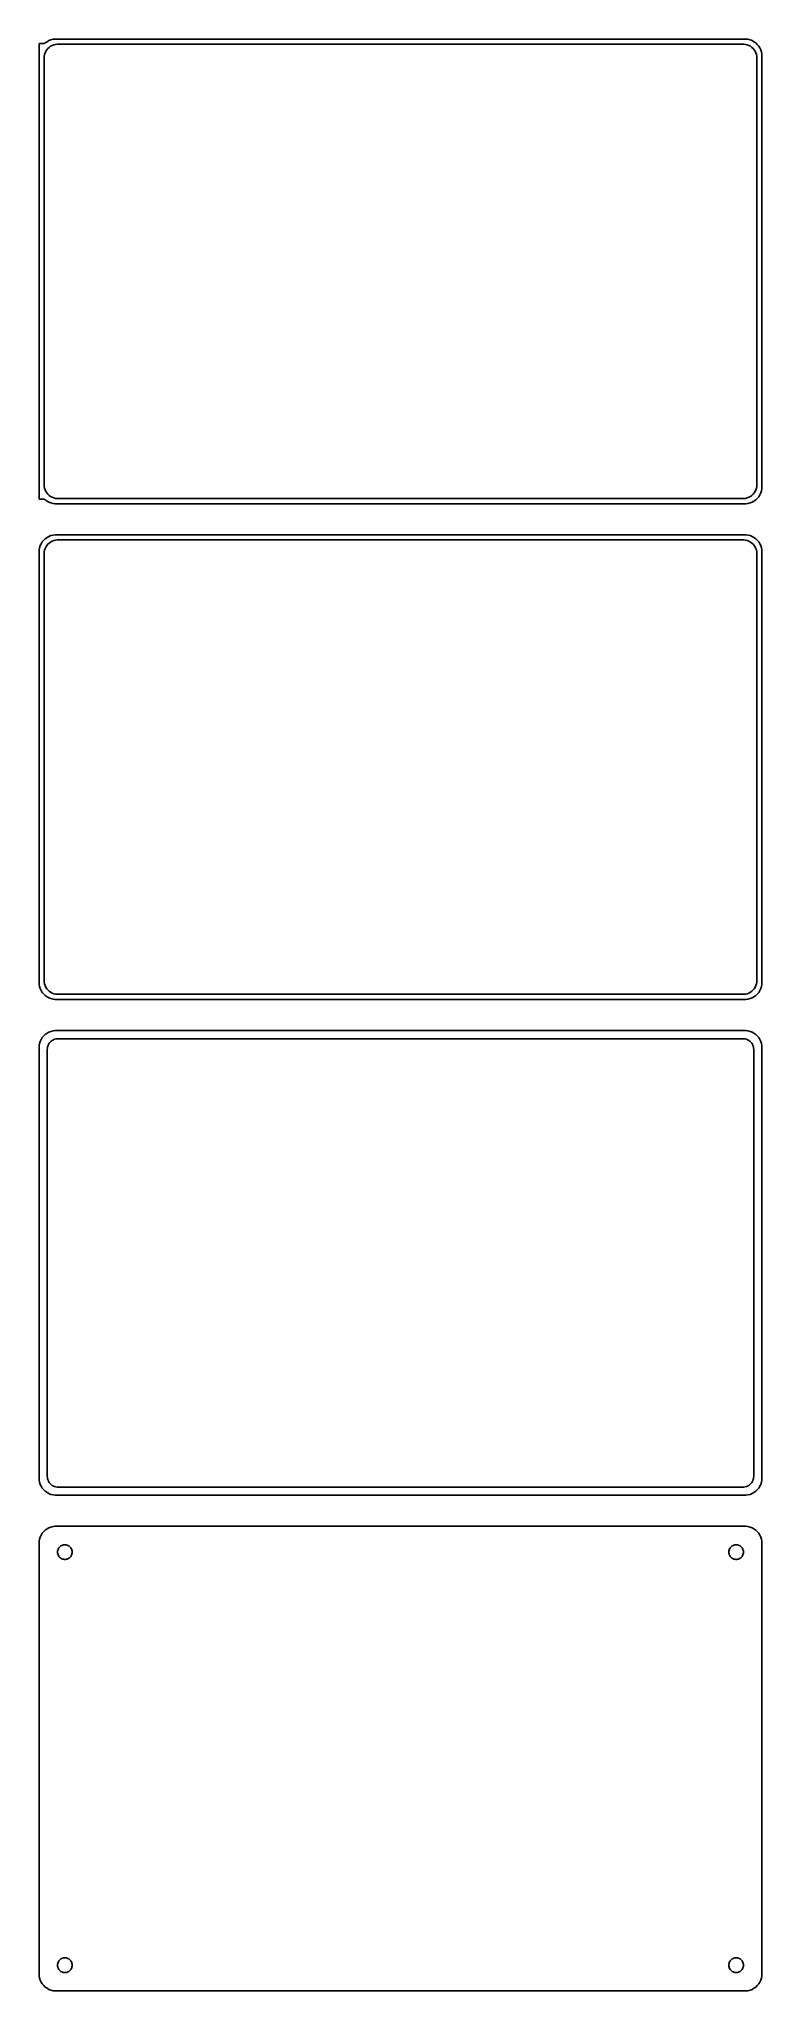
# Model space of a CAD drawing. Header units: metres. Extents: x -105 to 105, y 509 to 1075.
import ezdxf

# ---------------------------------------------------------------- set-up
doc = ezdxf.new("R2010")
doc.units = ezdxf.units.M

msp = doc.modelspace()

# ---------------------------------------------------------------- linework, layer by layer
for p, q in [((-103.4, 1074.15), (-105, 1074.15)), ((-105, 1074.15), (-105, 941.847)), ((-103.187, 1074.35), (-103.4, 1074.15)), ((-103.219, 1071.47), (-103.005, 1071.93)), ((-102.679, 1074.72), (-103.187, 1074.35)), ((-103.005, 1071.93), (-102.736, 1072.35)), ((-102.736, 1072.35), (-102.416, 1072.74)), ((-102.129, 1075.02), (-102.679, 1074.72)), ((-102.416, 1072.74), (-102.05, 1073.08)), ((-101.545, 1075.26), (-102.129, 1075.02)), ((-102.05, 1073.08), (-101.643, 1073.38)), ((-101.643, 1073.38), (-101.203, 1073.62)), ((-100.937, 1075.41), (-101.545, 1075.26)), ((-101.203, 1073.62), (-100.736, 1073.8)), ((-100.314, 1075.49), (-100.937, 1075.41)), ((-100.736, 1073.8), (-100.25, 1073.93)), ((100.314, 1075.49), (-100.314, 1075.49)), ((-100.25, 1073.93), (-99.7512, 1073.99)), ((-99.7512, 1073.99), (99.7512, 1073.99)), ((99.7512, 1073.99), (100.25, 1073.93)), ((100.25, 1073.93), (100.736, 1073.8)), ((100.937, 1075.41), (100.314, 1075.49)), ((100.736, 1073.8), (101.203, 1073.62)), ((101.545, 1075.26), (100.937, 1075.41)), ((101.203, 1073.62), (101.643, 1073.38)), ((102.129, 1075.02), (101.545, 1075.26)), ((101.643, 1073.38), (102.05, 1073.08)), ((102.05, 1073.08), (102.416, 1072.74)), ((102.679, 1074.72), (102.129, 1075.02)), ((102.416, 1072.74), (102.736, 1072.35)), ((103.187, 1074.35), (102.679, 1074.72)), ((102.736, 1072.35), (103.005, 1071.93)), ((103.005, 1071.93), (103.219, 1071.47)), ((103.645, 1073.92), (103.187, 1074.35)), ((104.045, 1073.44), (103.645, 1073.92)), ((104.382, 1072.91), (104.045, 1073.44)), ((104.649, 1072.34), (104.382, 1072.91)), ((104.843, 1071.74), (104.649, 1072.34)), ((104.961, 1071.13), (104.843, 1071.74)), ((-103.5, 1070), (-103.468, 1070.5)), ((-103.5, 946), (-103.5, 1070)), ((-103.468, 1070.5), (-103.374, 1070.99)), ((-103.374, 1070.99), (-103.219, 1071.47)), ((103.219, 1071.47), (103.374, 1070.99)), ((103.374, 1070.99), (103.468, 1070.5)), ((103.468, 1070.5), (103.5, 1070)), ((103.5, 1070), (103.5, 946)), ((105, 1070.5), (104.961, 1071.13)), ((105, 945.5), (105, 1070.5)), ((-105, 941.847), (-103.4, 941.847)), ((-103.468, 945.499), (-103.5, 946)), ((-103.374, 945.005), (-103.468, 945.499)), ((-103.4, 941.847), (-103.187, 941.647)), ((-103.219, 944.528), (-103.374, 945.005)), ((-103.005, 944.073), (-103.219, 944.528)), ((-103.187, 941.647), (-102.679, 941.278)), ((-102.736, 943.649), (-103.005, 944.073)), ((-102.416, 943.262), (-102.736, 943.649)), ((-102.679, 941.278), (-102.129, 940.976)), ((-102.05, 942.918), (-102.416, 943.262)), ((-101.643, 942.623), (-102.05, 942.918)), ((-101.203, 942.381), (-101.643, 942.623)), ((-100.736, 942.196), (-101.203, 942.381)), ((-100.25, 942.071), (-100.736, 942.196)), ((-99.7512, 942.008), (-100.25, 942.071)), ((99.7512, 942.008), (-99.7512, 942.008)), ((100.25, 942.071), (99.7512, 942.008)), ((100.736, 942.196), (100.25, 942.071)), ((101.203, 942.381), (100.736, 942.196)), ((101.643, 942.623), (101.203, 942.381)), ((102.05, 942.918), (101.643, 942.623)), ((102.416, 943.262), (102.05, 942.918)), ((102.129, 940.976), (102.679, 941.278)), ((102.736, 943.649), (102.416, 943.262)), ((102.679, 941.278), (103.187, 941.647)), ((103.005, 944.073), (102.736, 943.649)), ((103.219, 944.528), (103.005, 944.073)), ((103.187, 941.647), (103.645, 942.077)), ((103.374, 945.005), (103.219, 944.528)), ((103.468, 945.499), (103.374, 945.005)), ((103.5, 946), (103.468, 945.499)), ((103.645, 942.077), (104.045, 942.561)), ((104.045, 942.561), (104.382, 943.091)), ((104.382, 943.091), (104.649, 943.659)), ((104.649, 943.659), (104.843, 944.257)), ((104.843, 944.257), (104.961, 944.873)), ((104.961, 944.873), (105, 945.5)), ((-102.129, 940.976), (-101.545, 940.745)), ((-101.545, 940.745), (-100.937, 940.589)), ((-100.937, 940.589), (-100.314, 940.51)), ((-100.314, 940.51), (100.314, 940.51)), ((100.314, 940.51), (100.937, 940.589)), ((100.937, 940.589), (101.545, 940.745)), ((101.545, 940.745), (102.129, 940.976)), ((-103.645, 929.923), (-104.045, 929.439)), ((-103.187, 930.353), (-103.645, 929.923)), ((-102.679, 930.722), (-103.187, 930.353)), ((-102.129, 931.024), (-102.679, 930.722)), ((-101.545, 931.255), (-102.129, 931.024)), ((-100.937, 931.411), (-101.545, 931.255)), ((-100.314, 931.49), (-100.937, 931.411)), ((-100.736, 929.804), (-100.25, 929.929)), ((100.314, 931.49), (-100.314, 931.49)), ((-100.25, 929.929), (-99.7512, 929.992)), ((-99.7512, 929.992), (99.7512, 929.992)), ((99.7512, 929.992), (100.25, 929.929)), ((100.25, 929.929), (100.736, 929.804)), ((100.937, 931.411), (100.314, 931.49)), ((101.545, 931.255), (100.937, 931.411)), ((102.129, 931.024), (101.545, 931.255)), ((102.679, 930.722), (102.129, 931.024)), ((103.187, 930.353), (102.679, 930.722)), ((103.645, 929.923), (103.187, 930.353)), ((104.045, 929.439), (103.645, 929.923)), ((-104.961, 927.127), (-105, 926.5)), ((-105, 926.5), (-105, 801.5)), ((-104.843, 927.743), (-104.961, 927.127)), ((-104.649, 928.341), (-104.843, 927.743)), ((-104.382, 928.909), (-104.649, 928.341)), ((-104.045, 929.439), (-104.382, 928.909)), ((-103.5, 926), (-103.468, 926.501)), ((-103.5, 802), (-103.5, 926)), ((-103.468, 926.501), (-103.374, 926.995)), ((-103.374, 926.995), (-103.219, 927.472)), ((-103.219, 927.472), (-103.005, 927.927)), ((-103.005, 927.927), (-102.736, 928.351)), ((-102.736, 928.351), (-102.416, 928.738)), ((-102.416, 928.738), (-102.05, 929.082)), ((-102.05, 929.082), (-101.643, 929.377)), ((-101.643, 929.377), (-101.203, 929.619)), ((-101.203, 929.619), (-100.736, 929.804)), ((100.736, 929.804), (101.203, 929.619)), ((101.203, 929.619), (101.643, 929.377)), ((101.643, 929.377), (102.05, 929.082)), ((102.05, 929.082), (102.416, 928.738)), ((102.416, 928.738), (102.736, 928.351)), ((102.736, 928.351), (103.005, 927.927)), ((103.005, 927.927), (103.219, 927.472)), ((103.219, 927.472), (103.374, 926.995)), ((103.374, 926.995), (103.468, 926.501)), ((103.468, 926.501), (103.5, 926)), ((103.5, 926), (103.5, 802)), ((104.382, 928.909), (104.045, 929.439)), ((104.649, 928.341), (104.382, 928.909)), ((104.843, 927.743), (104.649, 928.341)), ((104.961, 927.127), (104.843, 927.743)), ((105, 926.5), (104.961, 927.127)), ((105, 801.5), (105, 926.5)), ((-105, 801.5), (-104.961, 800.873)), ((-104.961, 800.873), (-104.843, 800.257)), ((-104.843, 800.257), (-104.649, 799.659)), ((-104.649, 799.659), (-104.382, 799.091)), ((-103.468, 801.499), (-103.5, 802)), ((-103.374, 801.005), (-103.468, 801.499)), ((-103.219, 800.528), (-103.374, 801.005)), ((-103.005, 800.073), (-103.219, 800.528)), ((-102.736, 799.649), (-103.005, 800.073)), ((-102.416, 799.262), (-102.736, 799.649)), ((102.736, 799.649), (102.416, 799.262)), ((103.005, 800.073), (102.736, 799.649)), ((103.219, 800.528), (103.005, 800.073)), ((103.374, 801.005), (103.219, 800.528)), ((103.468, 801.499), (103.374, 801.005)), ((103.5, 802), (103.468, 801.499)), ((104.382, 799.091), (104.649, 799.659)), ((104.649, 799.659), (104.843, 800.257)), ((104.843, 800.257), (104.961, 800.873)), ((104.961, 800.873), (105, 801.5)), ((-104.382, 799.091), (-104.045, 798.561)), ((-104.045, 798.561), (-103.645, 798.077)), ((-103.645, 798.077), (-103.187, 797.647)), ((-103.187, 797.647), (-102.679, 797.278)), ((-102.679, 797.278), (-102.129, 796.976)), ((-102.05, 798.918), (-102.416, 799.262)), ((-102.129, 796.976), (-101.545, 796.745)), ((-101.643, 798.623), (-102.05, 798.918)), ((-101.203, 798.381), (-101.643, 798.623)), ((-101.545, 796.745), (-100.937, 796.589)), ((-100.736, 798.196), (-101.203, 798.381)), ((-100.937, 796.589), (-100.314, 796.51)), ((-100.25, 798.071), (-100.736, 798.196)), ((-100.314, 796.51), (100.314, 796.51)), ((-99.7512, 798.008), (-100.25, 798.071)), ((99.7512, 798.008), (-99.7512, 798.008)), ((100.25, 798.071), (99.7512, 798.008)), ((100.736, 798.196), (100.25, 798.071)), ((100.314, 796.51), (100.937, 796.589)), ((101.203, 798.381), (100.736, 798.196)), ((100.937, 796.589), (101.545, 796.745)), ((101.643, 798.623), (101.203, 798.381)), ((101.545, 796.745), (102.129, 796.976)), ((102.05, 798.918), (101.643, 798.623)), ((102.416, 799.262), (102.05, 798.918)), ((102.129, 796.976), (102.679, 797.278)), ((102.679, 797.278), (103.187, 797.647)), ((103.187, 797.647), (103.645, 798.077)), ((103.645, 798.077), (104.045, 798.561)), ((104.045, 798.561), (104.382, 799.091)), ((-104.961, 783.127), (-105, 782.5)), ((-105, 782.5), (-105, 657.5)), ((-104.843, 783.743), (-104.961, 783.127)), ((-104.649, 784.341), (-104.843, 783.743)), ((-104.382, 784.909), (-104.649, 784.341)), ((-104.045, 785.439), (-104.382, 784.909)), ((-103.645, 785.923), (-104.045, 785.439)), ((-103.187, 786.353), (-103.645, 785.923)), ((-102.679, 786.722), (-103.187, 786.353)), ((-102.129, 787.024), (-102.679, 786.722)), ((-102.588, 782.39), (-102.515, 782.774)), ((-102.515, 782.774), (-102.394, 783.146)), ((-102.394, 783.146), (-102.228, 783.5)), ((-102.228, 783.5), (-102.018, 783.83)), ((-101.545, 787.255), (-102.129, 787.024)), ((-102.018, 783.83), (-101.769, 784.131)), ((-101.769, 784.131), (-101.484, 784.399)), ((-100.937, 787.411), (-101.545, 787.255)), ((-101.484, 784.399), (-101.168, 784.628)), ((-101.168, 784.628), (-100.825, 784.817)), ((-100.314, 787.49), (-100.937, 787.411)), ((-100.825, 784.817), (-100.462, 784.961)), ((-100.462, 784.961), (-100.083, 785.058)), ((100.314, 787.49), (-100.314, 787.49)), ((-100.083, 785.058), (-99.6955, 785.107)), ((-99.6955, 785.107), (99.6955, 785.107)), ((99.6955, 785.107), (100.083, 785.058)), ((100.083, 785.058), (100.462, 784.961)), ((100.937, 787.411), (100.314, 787.49)), ((100.462, 784.961), (100.825, 784.817)), ((100.825, 784.817), (101.168, 784.628)), ((101.545, 787.255), (100.937, 787.411)), ((101.168, 784.628), (101.484, 784.399)), ((101.484, 784.399), (101.769, 784.131)), ((102.129, 787.024), (101.545, 787.255)), ((101.769, 784.131), (102.018, 783.83)), ((102.018, 783.83), (102.228, 783.5)), ((102.679, 786.722), (102.129, 787.024)), ((102.228, 783.5), (102.394, 783.146)), ((102.394, 783.146), (102.515, 782.774)), ((102.515, 782.774), (102.588, 782.39)), ((103.187, 786.353), (102.679, 786.722)), ((103.645, 785.923), (103.187, 786.353)), ((104.045, 785.439), (103.645, 785.923)), ((104.382, 784.909), (104.045, 785.439)), ((104.649, 784.341), (104.382, 784.909)), ((104.843, 783.743), (104.649, 784.341)), ((104.961, 783.127), (104.843, 783.743)), ((105, 782.5), (104.961, 783.127)), ((105, 657.5), (105, 782.5)), ((-102.613, 782), (-102.588, 782.39)), ((-102.613, 658), (-102.613, 782)), ((102.588, 782.39), (102.613, 782)), ((102.613, 782), (102.613, 658)), ((-102.588, 657.61), (-102.613, 658)), ((102.613, 658), (102.588, 657.61)), ((-105, 657.5), (-104.961, 656.873)), ((-104.961, 656.873), (-104.843, 656.257)), ((-104.843, 656.257), (-104.649, 655.659)), ((-104.649, 655.659), (-104.382, 655.091)), ((-104.382, 655.091), (-104.045, 654.561)), ((-104.045, 654.561), (-103.645, 654.077)), ((-103.645, 654.077), (-103.187, 653.647)), ((-103.187, 653.647), (-102.679, 653.278)), ((-102.679, 653.278), (-102.129, 652.976)), ((-102.515, 657.226), (-102.588, 657.61)), ((-102.394, 656.854), (-102.515, 657.226)), ((-102.228, 656.5), (-102.394, 656.854)), ((-102.018, 656.17), (-102.228, 656.5)), ((-102.129, 652.976), (-101.545, 652.745)), ((-101.769, 655.869), (-102.018, 656.17)), ((-101.484, 655.601), (-101.769, 655.869)), ((-101.545, 652.745), (-100.937, 652.589)), ((-101.168, 655.372), (-101.484, 655.601)), ((-100.825, 655.183), (-101.168, 655.372)), ((-100.937, 652.589), (-100.314, 652.51)), ((-100.462, 655.039), (-100.825, 655.183)), ((-100.083, 654.942), (-100.462, 655.039)), ((-100.314, 652.51), (100.314, 652.51)), ((-99.6955, 654.893), (-100.083, 654.942)), ((99.6955, 654.893), (-99.6955, 654.893)), ((100.083, 654.942), (99.6955, 654.893)), ((100.462, 655.039), (100.083, 654.942)), ((100.314, 652.51), (100.937, 652.589)), ((100.825, 655.183), (100.462, 655.039)), ((101.168, 655.372), (100.825, 655.183)), ((100.937, 652.589), (101.545, 652.745)), ((101.484, 655.601), (101.168, 655.372)), ((101.769, 655.869), (101.484, 655.601)), ((101.545, 652.745), (102.129, 652.976)), ((102.018, 656.17), (101.769, 655.869)), ((102.228, 656.5), (102.018, 656.17)), ((102.129, 652.976), (102.679, 653.278)), ((102.394, 656.854), (102.228, 656.5)), ((102.515, 657.226), (102.394, 656.854)), ((102.588, 657.61), (102.515, 657.226)), ((102.679, 653.278), (103.187, 653.647)), ((103.187, 653.647), (103.645, 654.077)), ((103.645, 654.077), (104.045, 654.561)), ((104.045, 654.561), (104.382, 655.091)), ((104.382, 655.091), (104.649, 655.659)), ((104.649, 655.659), (104.843, 656.257)), ((104.843, 656.257), (104.961, 656.873)), ((104.961, 656.873), (105, 657.5)), ((-104.382, 640.909), (-104.649, 640.341)), ((-104.045, 641.439), (-104.382, 640.909)), ((-103.645, 641.923), (-104.045, 641.439)), ((-103.187, 642.353), (-103.645, 641.923)), ((-102.679, 642.722), (-103.187, 642.353)), ((-102.129, 643.024), (-102.679, 642.722)), ((-101.545, 643.255), (-102.129, 643.024)), ((-100.937, 643.411), (-101.545, 643.255)), ((-100.314, 643.49), (-100.937, 643.411)), ((100.314, 643.49), (-100.314, 643.49)), ((100.937, 643.411), (100.314, 643.49)), ((101.545, 643.255), (100.937, 643.411)), ((102.129, 643.024), (101.545, 643.255)), ((102.679, 642.722), (102.129, 643.024)), ((103.187, 642.353), (102.679, 642.722)), ((103.645, 641.923), (103.187, 642.353)), ((104.045, 641.439), (103.645, 641.923)), ((104.382, 640.909), (104.045, 641.439)), ((104.649, 640.341), (104.382, 640.909)), ((-104.961, 639.127), (-105, 638.5)), ((-105, 638.5), (-105, 513.5)), ((-104.843, 639.743), (-104.961, 639.127)), ((-104.649, 640.341), (-104.843, 639.743)), ((-99.6353, 636), (-99.6185, 636.268)), ((-99.6185, 635.732), (-99.6353, 636)), ((-99.6185, 636.268), (-99.5682, 636.531)), ((-99.5682, 635.469), (-99.6185, 635.732)), ((-99.5682, 636.531), (-99.4853, 636.786)), ((-99.4853, 635.214), (-99.5682, 635.469)), ((-99.4853, 636.786), (-99.3712, 637.029)), ((-99.3712, 634.971), (-99.4853, 635.214)), ((-99.3712, 637.029), (-99.2275, 637.255)), ((-99.2275, 637.255), (-99.0566, 637.462)), ((-99.0566, 637.462), (-98.8611, 637.645)), ((-98.8611, 637.645), (-98.6441, 637.803)), ((-98.6441, 637.803), (-98.4092, 637.932)), ((-98.4092, 637.932), (-98.1598, 638.031)), ((-98.1598, 638.031), (-97.9001, 638.097)), ((-97.9001, 638.097), (-97.6341, 638.131)), ((-97.6341, 638.131), (-97.3659, 638.131)), ((-97.3659, 638.131), (-97.0999, 638.097)), ((-97.0999, 638.097), (-96.8401, 638.031)), ((-96.8401, 638.031), (-96.5908, 637.932)), ((-96.5908, 637.932), (-96.3559, 637.803)), ((-96.3559, 637.803), (-96.1389, 637.645)), ((-96.1389, 637.645), (-95.9434, 637.462)), ((-95.9434, 637.462), (-95.7725, 637.255)), ((-95.7725, 637.255), (-95.6288, 637.029)), ((-95.6288, 637.029), (-95.5146, 636.786)), ((-95.5146, 635.214), (-95.6288, 634.971)), ((-95.5146, 636.786), (-95.4318, 636.531)), ((-95.4318, 635.469), (-95.5146, 635.214)), ((-95.4318, 636.531), (-95.3815, 636.268)), ((-95.3815, 635.732), (-95.4318, 635.469)), ((-95.3815, 636.268), (-95.3647, 636)), ((-95.3647, 636), (-95.3815, 635.732)), ((95.3647, 636), (95.3815, 636.268)), ((95.3815, 635.732), (95.3647, 636)), ((95.3815, 636.268), (95.4318, 636.531)), ((95.4318, 635.469), (95.3815, 635.732)), ((95.4318, 636.531), (95.5146, 636.786)), ((95.5146, 635.214), (95.4318, 635.469)), ((95.5146, 636.786), (95.6288, 637.029)), ((95.6288, 634.971), (95.5146, 635.214)), ((95.6288, 637.029), (95.7725, 637.255)), ((95.7725, 637.255), (95.9434, 637.462)), ((95.9434, 637.462), (96.1389, 637.645)), ((96.1389, 637.645), (96.3559, 637.803)), ((96.3559, 637.803), (96.5908, 637.932)), ((96.5908, 637.932), (96.8401, 638.031)), ((96.8401, 638.031), (97.0999, 638.097)), ((97.0999, 638.097), (97.3659, 638.131)), ((97.3659, 638.131), (97.6341, 638.131)), ((97.6341, 638.131), (97.9001, 638.097)), ((97.9001, 638.097), (98.1598, 638.031)), ((98.1598, 638.031), (98.4092, 637.932)), ((98.4092, 637.932), (98.6441, 637.803)), ((98.6441, 637.803), (98.8611, 637.645)), ((98.8611, 637.645), (99.0566, 637.462)), ((99.0566, 637.462), (99.2275, 637.255)), ((99.2275, 637.255), (99.3712, 637.029)), ((99.3712, 637.029), (99.4853, 636.786)), ((99.4853, 635.214), (99.3712, 634.971)), ((99.4853, 636.786), (99.5682, 636.531)), ((99.5682, 635.469), (99.4853, 635.214)), ((99.5682, 636.531), (99.6185, 636.268)), ((99.6185, 635.732), (99.5682, 635.469)), ((99.6185, 636.268), (99.6353, 636)), ((99.6353, 636), (99.6185, 635.732)), ((104.843, 639.743), (104.649, 640.341)), ((104.961, 639.127), (104.843, 639.743)), ((105, 638.5), (104.961, 639.127)), ((105, 513.5), (105, 638.5)), ((-99.2275, 634.745), (-99.3712, 634.971)), ((-99.0566, 634.538), (-99.2275, 634.745)), ((-98.8611, 634.355), (-99.0566, 634.538)), ((-98.6441, 634.197), (-98.8611, 634.355)), ((-98.4092, 634.068), (-98.6441, 634.197)), ((-98.1598, 633.969), (-98.4092, 634.068)), ((-97.9001, 633.903), (-98.1598, 633.969)), ((-97.6341, 633.869), (-97.9001, 633.903)), ((-97.3659, 633.869), (-97.6341, 633.869)), ((-97.0999, 633.903), (-97.3659, 633.869)), ((-96.8401, 633.969), (-97.0999, 633.903)), ((-96.5908, 634.068), (-96.8401, 633.969)), ((-96.3559, 634.197), (-96.5908, 634.068)), ((-96.1389, 634.355), (-96.3559, 634.197)), ((-95.9434, 634.538), (-96.1389, 634.355)), ((-95.7725, 634.745), (-95.9434, 634.538)), ((-95.6288, 634.971), (-95.7725, 634.745)), ((95.7725, 634.745), (95.6288, 634.971)), ((95.9434, 634.538), (95.7725, 634.745)), ((96.1389, 634.355), (95.9434, 634.538)), ((96.3559, 634.197), (96.1389, 634.355)), ((96.5908, 634.068), (96.3559, 634.197)), ((96.8401, 633.969), (96.5908, 634.068)), ((97.0999, 633.903), (96.8401, 633.969)), ((97.3659, 633.869), (97.0999, 633.903)), ((97.6341, 633.869), (97.3659, 633.869)), ((97.9001, 633.903), (97.6341, 633.869)), ((98.1598, 633.969), (97.9001, 633.903)), ((98.4092, 634.068), (98.1598, 633.969)), ((98.6441, 634.197), (98.4092, 634.068)), ((98.8611, 634.355), (98.6441, 634.197)), ((99.0566, 634.538), (98.8611, 634.355)), ((99.2275, 634.745), (99.0566, 634.538)), ((99.3712, 634.971), (99.2275, 634.745)), ((-99.6353, 516), (-99.6185, 516.268)), ((-99.6185, 515.732), (-99.6353, 516)), ((-99.6185, 516.268), (-99.5682, 516.531)), ((-99.5682, 516.531), (-99.4853, 516.786)), ((-99.4853, 516.786), (-99.3712, 517.029)), ((-99.3712, 517.029), (-99.2275, 517.255)), ((-99.2275, 517.255), (-99.0566, 517.462)), ((-99.0566, 517.462), (-98.8611, 517.645)), ((-98.8611, 517.645), (-98.6441, 517.803)), ((-98.6441, 517.803), (-98.4092, 517.932)), ((-98.4092, 517.932), (-98.1598, 518.031)), ((-98.1598, 518.031), (-97.9001, 518.097)), ((-97.9001, 518.097), (-97.6341, 518.131)), ((-97.6341, 518.131), (-97.3659, 518.131)), ((-97.3659, 518.131), (-97.0999, 518.097)), ((-97.0999, 518.097), (-96.8401, 518.031)), ((-96.8401, 518.031), (-96.5908, 517.932)), ((-96.5908, 517.932), (-96.3559, 517.803)), ((-96.3559, 517.803), (-96.1389, 517.645)), ((-96.1389, 517.645), (-95.9434, 517.462)), ((-95.9434, 517.462), (-95.7725, 517.255)), ((-95.7725, 517.255), (-95.6288, 517.029)), ((-95.6288, 517.029), (-95.5146, 516.786)), ((-95.5146, 516.786), (-95.4318, 516.531)), ((-95.4318, 516.531), (-95.3815, 516.268)), ((-95.3815, 516.268), (-95.3647, 516)), ((-95.3647, 516), (-95.3815, 515.732)), ((95.3647, 516), (95.3815, 516.268)), ((95.3815, 515.732), (95.3647, 516)), ((95.3815, 516.268), (95.4318, 516.531)), ((95.4318, 516.531), (95.5146, 516.786)), ((95.5146, 516.786), (95.6288, 517.029)), ((95.6288, 517.029), (95.7725, 517.255)), ((95.7725, 517.255), (95.9434, 517.462)), ((95.9434, 517.462), (96.1389, 517.645)), ((96.1389, 517.645), (96.3559, 517.803)), ((96.3559, 517.803), (96.5908, 517.932)), ((96.5908, 517.932), (96.8401, 518.031)), ((96.8401, 518.031), (97.0999, 518.097)), ((97.0999, 518.097), (97.3659, 518.131)), ((97.3659, 518.131), (97.6341, 518.131)), ((97.6341, 518.131), (97.9001, 518.097)), ((97.9001, 518.097), (98.1598, 518.031)), ((98.1598, 518.031), (98.4092, 517.932)), ((98.4092, 517.932), (98.6441, 517.803)), ((98.6441, 517.803), (98.8611, 517.645)), ((98.8611, 517.645), (99.0566, 517.462)), ((99.0566, 517.462), (99.2275, 517.255)), ((99.2275, 517.255), (99.3712, 517.029)), ((99.3712, 517.029), (99.4853, 516.786)), ((99.4853, 516.786), (99.5682, 516.531)), ((99.5682, 516.531), (99.6185, 516.268)), ((99.6185, 516.268), (99.6353, 516)), ((99.6353, 516), (99.6185, 515.732)), ((-105, 513.5), (-104.961, 512.873)), ((-104.961, 512.873), (-104.843, 512.257)), ((-104.843, 512.257), (-104.649, 511.659)), ((-104.649, 511.659), (-104.382, 511.091)), ((-104.382, 511.091), (-104.045, 510.561)), ((-104.045, 510.561), (-103.645, 510.077)), ((-99.5682, 515.469), (-99.6185, 515.732)), ((-99.4853, 515.214), (-99.5682, 515.469)), ((-99.3712, 514.971), (-99.4853, 515.214)), ((-99.2275, 514.745), (-99.3712, 514.971)), ((-99.0566, 514.538), (-99.2275, 514.745)), ((-98.8611, 514.355), (-99.0566, 514.538)), ((-98.6441, 514.197), (-98.8611, 514.355)), ((-98.4092, 514.068), (-98.6441, 514.197)), ((-98.1598, 513.969), (-98.4092, 514.068)), ((-97.9001, 513.903), (-98.1598, 513.969)), ((-97.6341, 513.869), (-97.9001, 513.903)), ((-97.3659, 513.869), (-97.6341, 513.869)), ((-97.0999, 513.903), (-97.3659, 513.869)), ((-96.8401, 513.969), (-97.0999, 513.903)), ((-96.5908, 514.068), (-96.8401, 513.969)), ((-96.3559, 514.197), (-96.5908, 514.068)), ((-96.1389, 514.355), (-96.3559, 514.197)), ((-95.9434, 514.538), (-96.1389, 514.355)), ((-95.7725, 514.745), (-95.9434, 514.538)), ((-95.6288, 514.971), (-95.7725, 514.745)), ((-95.5146, 515.214), (-95.6288, 514.971)), ((-95.4318, 515.469), (-95.5146, 515.214)), ((-95.3815, 515.732), (-95.4318, 515.469)), ((95.4318, 515.469), (95.3815, 515.732)), ((95.5146, 515.214), (95.4318, 515.469)), ((95.6288, 514.971), (95.5146, 515.214)), ((95.7725, 514.745), (95.6288, 514.971)), ((95.9434, 514.538), (95.7725, 514.745)), ((96.1389, 514.355), (95.9434, 514.538)), ((96.3559, 514.197), (96.1389, 514.355)), ((96.5908, 514.068), (96.3559, 514.197)), ((96.8401, 513.969), (96.5908, 514.068)), ((97.0999, 513.903), (96.8401, 513.969)), ((97.3659, 513.869), (97.0999, 513.903)), ((97.6341, 513.869), (97.3659, 513.869)), ((97.9001, 513.903), (97.6341, 513.869)), ((98.1598, 513.969), (97.9001, 513.903)), ((98.4092, 514.068), (98.1598, 513.969)), ((98.6441, 514.197), (98.4092, 514.068)), ((98.8611, 514.355), (98.6441, 514.197)), ((99.0566, 514.538), (98.8611, 514.355)), ((99.2275, 514.745), (99.0566, 514.538)), ((99.3712, 514.971), (99.2275, 514.745)), ((99.4853, 515.214), (99.3712, 514.971)), ((99.5682, 515.469), (99.4853, 515.214)), ((99.6185, 515.732), (99.5682, 515.469)), ((103.645, 510.077), (104.045, 510.561)), ((104.045, 510.561), (104.382, 511.091)), ((104.382, 511.091), (104.649, 511.659)), ((104.649, 511.659), (104.843, 512.257)), ((104.843, 512.257), (104.961, 512.873)), ((104.961, 512.873), (105, 513.5)), ((-103.645, 510.077), (-103.187, 509.647)), ((-103.187, 509.647), (-102.679, 509.278)), ((-102.679, 509.278), (-102.129, 508.976)), ((-102.129, 508.976), (-101.545, 508.745)), ((-101.545, 508.745), (-100.937, 508.589)), ((-100.937, 508.589), (-100.314, 508.51)), ((-100.314, 508.51), (100.314, 508.51)), ((100.314, 508.51), (100.937, 508.589)), ((100.937, 508.589), (101.545, 508.745)), ((101.545, 508.745), (102.129, 508.976)), ((102.129, 508.976), (102.679, 509.278)), ((102.679, 509.278), (103.187, 509.647)), ((103.187, 509.647), (103.645, 510.077))]:
    msp.add_line(p, q)

doc.saveas('drawing.dxf')
